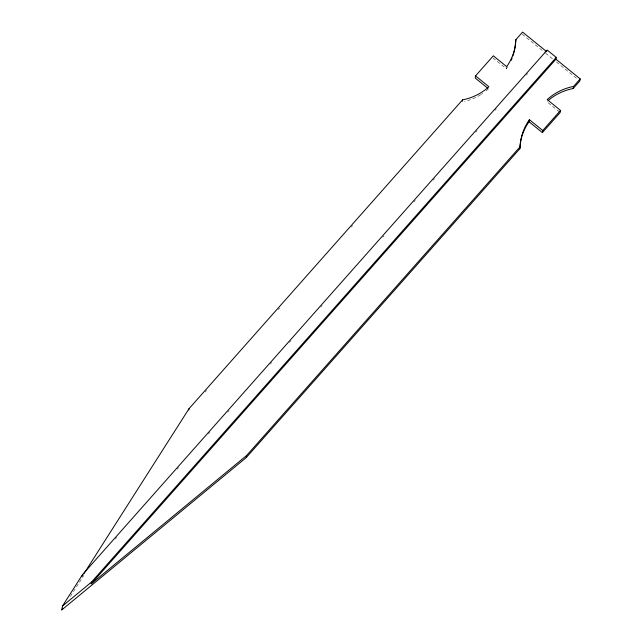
<?xml version="1.0" encoding="UTF-8"?>
<svg xmlns="http://www.w3.org/2000/svg" width="642" height="642" viewBox="0 0 642 642"><rect width="100%" height="100%" fill="white"/><g stroke="black" fill="none" stroke-linecap="round" stroke-linejoin="round"><path stroke-width="0.48" stroke-dasharray="3.21 2.41" d="M492.96 57.908L506.289 68.742L506.538 67.346M70.395 596.402L83.837 575.304M205.255 392.029L206.58 390.529M278.283 309.58L279.607 308.08M351.31 227.14L352.635 225.639M115.383 538.935L116.716 537.434M177.216 469.133L178.548 467.633M208.465 433.856L209.79 432.355M227.741 412.092L229.074 410.591M270.29 364.054L271.622 362.553M289.574 342.29L290.898 340.79M320.823 307.012L322.148 305.512M382.648 237.211L383.98 235.71M413.897 201.933L415.23 200.432M433.173 180.169L434.506 178.669M475.73 132.132L477.054 130.631M495.006 110.368L496.338 108.859M526.255 75.09L527.58 73.589M522.219 34.195L544.793 52.54M545.572 53.166L552.577 58.863M556.47 62.025L577.487 79.102M559.423 111.917L546.832 101.685A54.827 52.203 10.2 0 1 548.677 100.072M488.498 88.829A54.827 52.203 10.2 0 1 484.726 91.966M482.728 93.403A54.827 52.203 10.2 0 1 481.356 94.318M480.657 94.751A54.827 52.203 10.2 0 1 464.631 101.436M507.653 66.736A54.827 52.203 10.2 0 1 506.289 68.742"/><path stroke-width="0.96" d="M529.04 121.763L542.378 132.597L542.755 130.511L529.417 119.677L529.04 121.763A54.827 52.203 10.2 0 0 519.787 148.784L246.263 457.569L61.801 609.9L62.499 606.032L82.465 574.686L547.185 50.044L556.253 57.411L555.932 59.192L91.212 583.827L91.533 582.053L556.253 57.411M82.144 576.46L82.465 574.686M188.78 410.061L189.037 408.673L462.553 99.879A54.827 52.203 10.2 0 0 488.875 86.734L475.545 75.9L493.329 55.814L506.666 66.648A54.827 52.203 10.2 0 0 515.919 39.627L522.596 32.1L546.864 51.817M246.263 457.569L246.64 455.483L520.156 146.689A54.827 52.203 10.2 0 1 529.417 119.677M462.304 101.276L462.553 99.879M475.545 75.9L475.168 77.987L487.759 88.227M515.919 39.627L515.55 41.722A54.827 52.203 10.2 0 1 512.902 55.878M519.787 148.784L520.156 146.689M555.932 59.192L580.199 78.91L573.531 86.437A54.827 52.203 10.2 0 0 547.209 99.59L560.538 110.424L560.161 112.519L542.378 132.597M548.677 100.072A54.827 52.203 10.2 0 1 573.154 88.532L573.531 86.437M580.199 78.91L579.822 81.004L573.154 88.532M83.757 573.932L189.037 408.673M61.801 609.9L62.876 608.215M542.755 130.511L560.538 110.424M62.499 606.032L91.533 582.053M91.212 583.827L246.64 455.483M512.067 58.141A54.827 52.203 10.2 0 1 511.12 60.364"/></g></svg>
